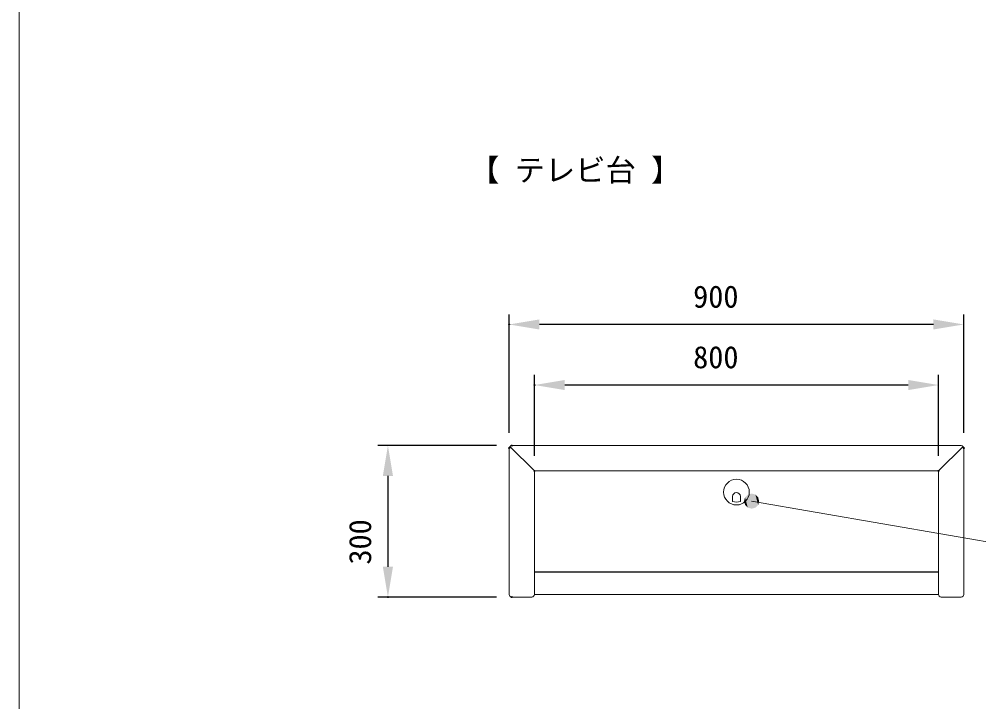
# Model space of a CAD drawing. Units: millimetres, scale not verified. Extents: x -203 to 203, y -143 to 143.
# Drawn here: x -198 to -103, y -70.4 to -2.8 of the extents above; entities that cross this region are included whole.
import ezdxf
from ezdxf.enums import TextEntityAlignment as Align

# ---------------------------------------------------------------- set-up
doc = ezdxf.new("R2010")
doc.units = ezdxf.units.MM
doc.header["$LTSCALE"] = 0.5
doc.header["$PDMODE"] = 32
doc.header["$PDSIZE"] = 0.1
for name, color, linetype, lineweight in [('0-1_DIMENSION_LINES$02_DIMENSI', 7, 'Continuous', 25), ('0-3_DIMENSION_LINES$05_HIDE_LI', 7, 'Continuous', 25), ('0-4_DIMENSION_LINES$03_LINES', 7, 'Continuous', 18), ('0-8_図面_FORMAT$01_WAKU$OUT_LINE', 6, 'Continuous', 18)]:
    doc.layers.add(name, color=color, linetype=linetype, lineweight=lineweight)
doc.layers.add('0-2_DEFPOINTS', color=7, linetype='Continuous')
doc.styles.add('ＭＳ ゴシック', font='')
doc.styles.get('ＭＳ ゴシック').set_extended_font_data('MS Gothic')

# ---------------------------------------------------------------- blocks, each defined once
blk = doc.blocks.new('D1')
at = {"layer": '0-1_DIMENSION_LINES$02_DIMENSI'}
for p, q in [((118.5, 207), (95, 207)), ((97, 201), (97, 183)), ((118.5, 177), (95, 177))]:
    blk.add_line(p, q, dxfattribs=at)
for points in [[(98, 201), (96, 201), (97, 207)], [(96, 183), (98, 183), (97, 177)]]:
    blk.add_solid(points, dxfattribs=at)
at = {"layer": '0-2_DEFPOINTS'}
for p in [(121.5, 207), (97, 177), (121.5, 177)]:
    blk.add_point(p, dxfattribs=at)
at = {"layer": '0-1_DIMENSION_LINES$02_DIMENSI', "style": 'ＭＳ ゴシック'}
blk.add_text('300', height=4.399, rotation=90, dxfattribs=at).set_placement((95, 183.429), align=Align.BOTTOM_LEFT)
blk = doc.blocks.new('D2')
at = {"layer": '0-1_DIMENSION_LINES$02_DIMENSI'}
for p, q in [((126, 205), (126, 221)), ((206, 205), (206, 221)), ((200, 219), (132, 219))]:
    blk.add_line(p, q, dxfattribs=at)
for points in [[(132, 220), (132, 218), (126, 219)], [(200, 218), (200, 220), (206, 219)]]:
    blk.add_solid(points, dxfattribs=at)
at = {"layer": '0-2_DEFPOINTS'}
for p in [(126, 219), (126, 202), (206, 202)]:
    blk.add_point(p, dxfattribs=at)
at = {"layer": '0-1_DIMENSION_LINES$02_DIMENSI', "style": 'ＭＳ ゴシック'}
blk.add_text('800', height=4.399, dxfattribs=at).set_placement((157.429, 221), align=Align.BOTTOM_LEFT)
blk = doc.blocks.new('D3')
at = {"layer": '0-1_DIMENSION_LINES$02_DIMENSI'}
for p, q in [((121, 209.5), (121, 233)), ((211, 209.5), (211, 233)), ((205, 231), (127, 231))]:
    blk.add_line(p, q, dxfattribs=at)
for points in [[(127, 232), (127, 230), (121, 231)], [(205, 230), (205, 232), (211, 231)]]:
    blk.add_solid(points, dxfattribs=at)
at = {"layer": '0-2_DEFPOINTS'}
for p in [(121, 231), (121, 206.5), (211, 206.5)]:
    blk.add_point(p, dxfattribs=at)
at = {"layer": '0-1_DIMENSION_LINES$02_DIMENSI', "style": 'ＭＳ ゴシック'}
blk.add_text('900', height=4.399, dxfattribs=at).set_placement((157.429, 233), align=Align.BOTTOM_LEFT)
blk = doc.blocks.new('U72')
at = {"layer": '0-1_DIMENSION_LINES$02_DIMENSI', "color": 1}
for points in [[(167.701, 195.25), (167.5, 196), (167.701, 196.75)], [(168.25, 194.701), (167.701, 196.75), (168.25, 197.299)], [(167.701, 195.25), (167.701, 196.75), (168.25, 194.701)], [(169, 194.5), (168.25, 197.299), (169, 197.5)], [(168.25, 194.701), (168.25, 197.299), (169, 194.5)], [(169, 194.5), (169, 197.5), (169.75, 194.701)], [(169.75, 194.701), (169, 197.5), (169.75, 197.299)], [(169.75, 194.701), (169.75, 197.299), (170.299, 195.25)], [(170.299, 195.25), (169.75, 197.299), (170.299, 196.75)], [(170.299, 195.25), (170.299, 196.75), (170.5, 196)]]:
    blk.add_solid(points, dxfattribs=at)

msp = doc.modelspace()

# ---------------------------------------------------------------- linework, layer by layer
at = {"layer": '0-1_DIMENSION_LINES$02_DIMENSI', "color": 1, "lineweight": 18}
msp.add_lwpolyline([(-125.5, -50.5), (-99.5, -55), (-94.5, -55)], dxfattribs=at)
at = {"layer": '0-3_DIMENSION_LINES$05_HIDE_LI'}
msp.add_line((-147, -57.5), (-107, -57.5), dxfattribs=at)
at = {"layer": '0-4_DIMENSION_LINES$03_LINES'}
for p, q in [((-149.5, -59.75), (-149.5, -45.25)), ((-147, -47.5), (-149.4268, -45.0732)), ((-149.25, -45), (-104.75, -45)), ((-107, -47.5), (-104.5732, -45.0732)), ((-104.5, -45.25), (-104.5, -59.75)), ((-147, -47.5), (-107, -47.5)), ((-147, -59.75), (-147, -47.5)), ((-107, -59.75), (-107, -47.5)), ((-127.3875, -50.0368), (-127.3875, -50.5205)), ((-126.6125, -50.0368), (-126.6125, -50.5205)), ((-147, -59.75), (-107, -59.75)), ((-149.25, -60), (-147.25, -60)), ((-106.75, -60), (-104.75, -60))]:
    msp.add_line(p, q, dxfattribs=at)
msp.add_circle((-127, -49.6068), 1.275, dxfattribs=at)
for centre, radius, start, end in [((-149.25, -45.25), 0.25, 90, 180), ((-149.25, -45.25), 0.25, 90, 180), ((-104.75, -45.25), 0.25, 0, 90), ((-127, -50.0368), 0.3875, 0, 180), ((-127, -49.6068), 0.9925, 247.01885, 292.98115), ((-149.25, -59.75), 0.25, 180, 270), ((-147.25, -59.75), 0.25, 270, 0), ((-106.75, -59.75), 0.25, 180, 270), ((-104.75, -59.75), 0.25, 270, 0)]:
    msp.add_arc(centre, radius, start, end, dxfattribs=at)
at = {"layer": '0-8_図面_FORMAT$01_WAKU$OUT_LINE'}
msp.add_line((-198, 138), (-198, -138), dxfattribs=at)

# ---------------------------------------------------------------- block references
at = {"layer": '0-1_DIMENSION_LINES$02_DIMENSI', "xscale": 0.5, "yscale": 0.5}
for name in ['D3', 'D2', 'D1', 'U72']:
    msp.add_blockref(name, (-210, -148.5), dxfattribs=at)

# ---------------------------------------------------------------- texts
at = {"layer": '0-1_DIMENSION_LINES$02_DIMENSI', "style": 'ＭＳ ゴシック'}
msp.add_text('【 テレビ台 】', height=2.199, dxfattribs=at).set_placement((-153.4493, -19.464), align=Align.BOTTOM_LEFT)

doc.saveas('drawing.dxf')
